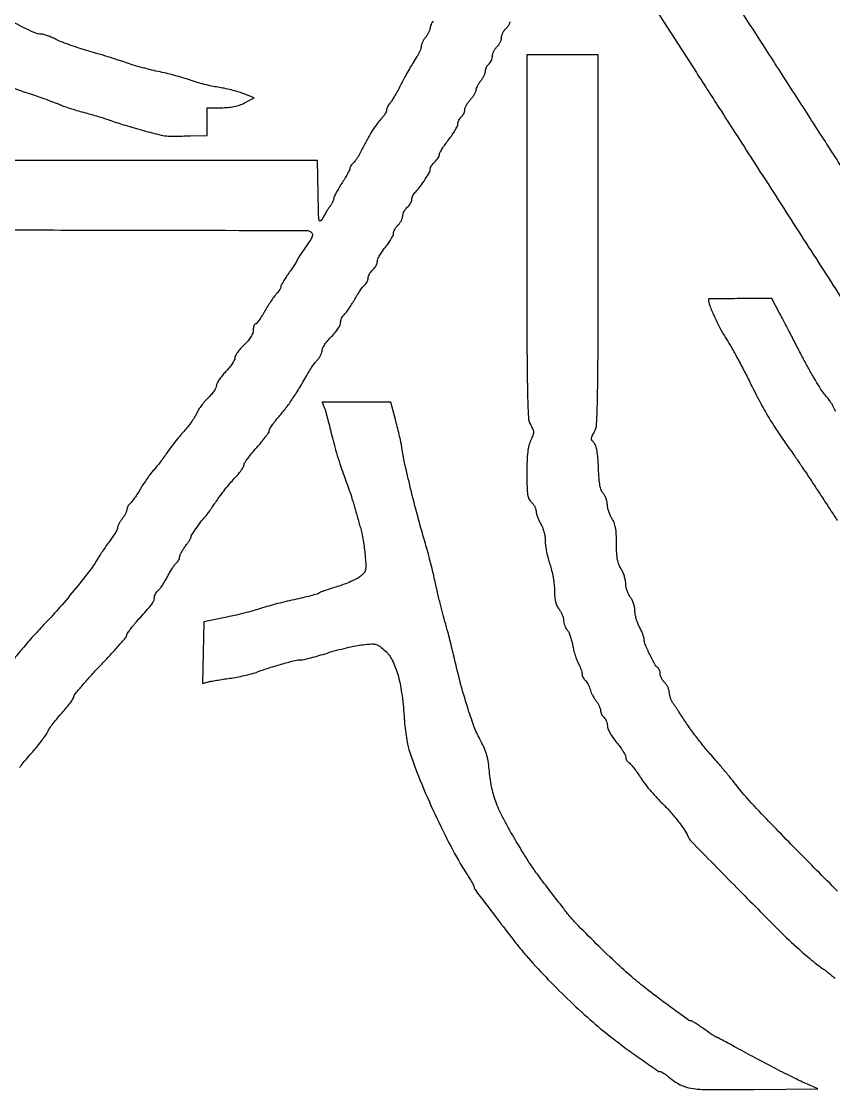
# Model space of a CAD drawing. Extents: x 0 to 1200, y 0 to 2041.
# Drawn here: x 515.2 to 868.3, y 704.3 to 1172.5 of the extents above; entities that cross this region are included whole.
import ezdxf

# ---------------------------------------------------------------- set-up
doc = ezdxf.new("R2010")
doc.units = 0

msp = doc.modelspace()

# ---------------------------------------------------------------- linework, layer by layer
for points in [[(788.012751, 1182.5), (808.756375, 1150.247768, 0.00001), (819.457393, 1133.610565, 0.000003), (835.426791, 1108.783947, 0.000003), (853.232201, 1081.103799, 0.000004), (870.419936, 1054.384702, -0.000674), (894.231823, 1017.25877, -0.006178)], [(442.007288, 1081.956355, -0.000295), (545.471975, 1081.821697, -0.00001), (639.076935, 1081.642864, -0.091372), (640.418213, 1081.393011, -0.133097), (641.545559, 1080.56924, -0.236512), (641.780493, 1079.470362, -0.080873), (640.995358, 1077.689604, -0.009001), (638.5, 1074, 0.004477), (637.158727, 1072.054968, 0.006746), (636.028125, 1070.334029, 0.003066), (635.097761, 1068.855446, 0.139775), (635, 1068.51257, -0.141946), (634.901084, 1068.171165, -0.003194), (633.971875, 1066.722762, -0.006939), (632.841267, 1065.036621, -0.004609), (631.5, 1063.132885, 0.010177), (630.159493, 1061.1845, 0.013594), (629.028125, 1059.36011, 0.010789), (628.167553, 1057.808273, 0.121785), (628, 1057.13057, -0.107441), (627.878866, 1056.573354, -0.031354), (627.462887, 1055.794992, -0.029934), (626.871327, 1054.954604, -0.028058), (626.17153, 1054.17153, 0.038393), (625.260558, 1053.10878, 0.009289), (623.926978, 1051.214162, 0.009476), (622.474626, 1048.97693, 0.00929), (621.09814, 1046.67153, -0.011495), (619.787547, 1044.498322, -0.017129), (618.534223, 1042.666012, -0.012259), (617.429944, 1041.239299, -0.225614), (616.926609, 1041, 0.247888), (616.570895, 1040.8121, 0.065853), (616.272192, 1040.220142, 0.050857), (616.067499, 1039.362104, 0.033151), (616, 1038.345164, -0.086635), (615.754174, 1036.937075, -0.052232), (615.01501, 1035.407076, -0.041516), (613.775706, 1033.733501, -0.022498), (612, 1031.885219, 0.022155), (610.468738, 1030.293555, 0.026301), (609.175, 1028.657769, 0.026573), (608.247181, 1027.189134, 0.128274), (608, 1026.241501, -0.123651), (607.757453, 1025.275724, -0.023951), (606.825, 1023.720157, -0.024146), (605.531322, 1021.968674, -0.020252), (604, 1020.240083, 0.020293), (602.468682, 1018.511208, 0.024179), (601.175, 1016.758874, 0.023996), (600.242714, 1015.202221, 0.12353), (600, 1014.234804, -0.120539), (599.771959, 1013.302625, -0.028756), (598.948914, 1011.921248, -0.027916), (597.791467, 1010.400751, -0.024435), (596.421835, 1008.946167, 0.023609), (594.952025, 1007.390348, 0.018162), (593.494678, 1005.563841, 0.018491), (592.255266, 1003.752794, 0.041025), (591.481705, 1002.271165, -0.040953), (590.665047, 1000.706442, -0.014174), (589.243691, 998.58927, -0.013973), (587.538547, 996.33471, -0.015783), (585.775481, 994.271165, 0.01061), (583.895794, 992.116649, 0.007125), (581.8362, 989.579655, 0.007177), (579.91152, 987.065159, 0.014066), (578.465611, 985, -0.010412), (577.126836, 983.057805, -0.007454), (575.552981, 980.940625, -0.007531), (573.99264, 978.96796, -0.016005), (572.71475, 977.5, 0.023089), (571.437785, 975.990454, 0.010005), (569.874907, 973.873483, 0.009876), (568.299676, 971.552023, 0.01293), (566.9584, 969.367175, -0.010254), (565.711345, 967.311206, -0.011355), (564.421301, 965.377978, -0.010781), (563.250347, 963.781098, -0.056009), (562.49365, 962.99473, 0.0513), (561.922116, 962.41184, 0.042333), (561.43876, 961.687487, 0.044054), (561.107961, 960.93824, 0.082113), (561, 960.285285, -0.089224), (560.867765, 959.550158, -0.02662), (560.4125, 958.500335, -0.025772), (559.765472, 957.354229, -0.025266), (559, 956.272871, 0.02231), (558.234475, 955.204876, 0.024047), (557.5875, 954.098658, 0.024496), (557.128236, 953.102889, 0.096084), (557, 952.441738, -0.117728), (556.824382, 951.706211, -0.014854), (556.03762, 950.260765, -0.016776), (554.978351, 948.577629, -0.013211), (553.723811, 946.826596, 0.007453), (552.319653, 944.913647, 0.005372), (550.808179, 942.739735, 0.005427), (549.415234, 940.641002, 0.011704), (548.398859, 938.989523, -0.030954), (545.023349, 933.949978, -0.007673), (538.869382, 926.14077, -0.0082), (531.961326, 917.925077, -0.012264), (525.63716, 911, 0.007617), (520.382449, 905.352301, 0.008927), (515.578856, 899.834159, 0.003983), (511.451591, 894.83814, 0.172299)], [(64.968776, 649.300175, -0.000002), (64.887441, 676.360077, -0.00003)], [(884.892519, 1089.097191, 0.000054), (875.393669, 1103.855216, 0.000064), (864.113589, 1121.371603, 0.000053), (852.111263, 1140, -0.000076), (839.957145, 1158.865903, -0.000084), (828.218327, 1177.1, -0.000078), (818.205413, 1192.664308, -0.000437)], [(694.234703, 1172.681133, 0.037837), (693.5875, 1171.719347, 0.039916), (693.141605, 1170.764512, 0.089513), (693, 1169.979871, -0.081327), (692.863861, 1169.148419, -0.028758), (692.4125, 1168.02519, -0.027648), (691.765446, 1166.826204, -0.029098), (691, 1165.727129, 0.027875), (690.234551, 1164.633757, 0.027091), (689.5875, 1163.451802, 0.028145), (689.135023, 1162.352386, 0.083734), (689, 1161.551778, -0.073623), (688.879937, 1160.740803, -0.024269), (688.474166, 1159.602721, -0.023572), (687.895074, 1158.366732, -0.024642), (687.209926, 1157.209507, 0.006557), (685.431339, 1154.439064, 0.009484), (683.93895, 1151.941685, 0.007383), (682.295253, 1148.967698, 0.002362), (679.938467, 1144.5, -0.006901), (678.637507, 1142.087137, -0.007702), (677.31599, 1139.798745, -0.007178), (676.133334, 1137.884687, -0.039853), (675.404751, 1136.921259, 0.037802), (674.867132, 1136.216367, 0.032755), (674.412646, 1135.404852, 0.034139), (674.098892, 1134.611926, 0.077287), (674, 1133.975978, -0.112215), (673.84258, 1133.28339, -0.027883), (673.278799, 1132.258087, -0.0271), (672.484591, 1131.128212, -0.024284), (671.544848, 1130.046811, 0.03821), (669.556413, 1127.625753, 0.015062), (667.187412, 1124.018497, 0.014328), (664.762234, 1119.805496, 0.013922), (662.557766, 1115.420394, -0.022029), (661.891297, 1114.146541, -0.018819), (661.081605, 1112.865651, -0.019235), (660.255989, 1111.756324, -0.04999), (659.557775, 1111.047949, 0.039388), (658.961716, 1110.468279, 0.038268), (658.457596, 1109.796964, 0.040847), (658.109143, 1109.137273, 0.101423), (658, 1108.604752, -0.11502), (657.836596, 1107.903824, -0.009535), (656.971875, 1106.231182, -0.012341), (655.840537, 1104.259331, -0.009203), (654.5, 1102.139912, 0.010204), (653.159583, 1100.011267, 0.013374), (652.028125, 1098.01119, 0.010901), (651.172567, 1096.31125, 0.111578), (651, 1095.547575, -0.089141), (650.883399, 1094.898746, -0.024733), (650.474241, 1093.944536, -0.024141), (649.895235, 1092.891704, -0.023189), (649.210182, 1091.884859, 0.016357), (648.419421, 1090.756112, 0.008844), (647.517195, 1089.319302, 0.0088), (646.649213, 1087.822223, 0.013713), (645.960182, 1086.5, -0.179315), (645.217479, 1085.789895, -0.49099), (644.677459, 1086.08823, -0.031736), (644.425642, 1088.88504, -0.001719), (644.222543, 1097.75), (643.945087, 1112), (321.972543, 1112)], [(512.065223, 1143.442623, 0.009934), (519.5, 1140.856963, -0.004024), (523.181969, 1139.62504, -0.00416), (526.802873, 1138.347281, -0.004019), (529.920286, 1137.189513, -0.017806), (531.722548, 1136.429129, 0.023105), (533.440595, 1135.725617, 0.0068), (536.136224, 1134.805749, 0.006812), (539.199996, 1133.852544, 0.007274), (542.222548, 1133.004773, -0.00471), (545.338433, 1132.148037, -0.003752), (548.684123, 1131.166925, -0.003793), (551.769886, 1130.211245, -0.009528), (554, 1129.454897, 0.013359), (560.279559, 1127.378673, 0.006885), (568.238251, 1125.100185, 0.004761), (575.906196, 1123.096936, 0.054288), (579, 1122.668691, 0.008797), (580.404956, 1122.652557, 0.001787), (582.895313, 1122.676678, 0.001884), (585.791005, 1122.725993, 0.001765), (588.75, 1122.797989), (596, 1123), (596, 1129), (596, 1135), (602.039838, 1135, 0.021342), (605.0105, 1135.12686, 0.030072), (607.63274, 1135.511067, 0.032631), (610.013544, 1136.172152, 0.033927), (612.256185, 1137.130696), (616.432694, 1139.261391), (611.633646, 1141.146475, 0.020976), (609.354803, 1141.933001, 0.010675), (606.432675, 1142.738721, 0.010586), (603.378673, 1143.44261, 0.015582), (600.667299, 1143.919748, -0.016065), (597.906516, 1144.40833, -0.009938), (594.696019, 1145.150438, -0.009965), (591.550871, 1146.010617, -0.017638), (589, 1146.862089, 0.015735), (586.328819, 1147.765029, 0.007048), (582.765625, 1148.791214, 0.006969), (578.965212, 1149.771232, 0.009404), (575.5, 1150.544769, -0.009947), (571.928158, 1151.346182, -0.006287), (567.79375, 1152.415891, -0.006312), (563.755966, 1153.569896, -0.011557), (560.5, 1154.627678, 0.00601), (557.178346, 1155.74769, 0.002926), (552.9125, 1157.101666, 0.002902), (548.456633, 1158.458995, 0.00419), (544.5, 1159.603187, -0.009335), (540.691673, 1160.747084, -0.007793), (536.690761, 1162.09985, -0.007881), (533.068809, 1163.452398, -0.021194), (530.553656, 1164.562158, 0.012416), (528.535119, 1165.495452, 0.014201), (526.560312, 1166.283884, 0.013405), (524.856677, 1166.857253, 0.074598), (523.905224, 1167, -0.109222), (520.656156, 1167.71831, -0.00768), (512.219333, 1171.799208, -0.00957)], [(514.439568, 848.218671, -0.005358), (515.950776, 850.151168, -0.007324), (517.81922, 852.419496, -0.0055), (519.938813, 854.862275, 0.009924), (522.1114, 857.411347, 0.010462), (524.142194, 860.000843, 0.010151), (525.798688, 862.302447, 0.045656), (526.610716, 863.746413, -0.046233), (527.407022, 865.158618, -0.011493), (528.969377, 867.306759, -0.011652), (530.879225, 869.692295, -0.011457), (532.908626, 872, 0.012047), (534.852701, 874.215946, 0.016052), (536.502917, 876.325, 0.0133), (537.757014, 878.137635, 0.135697), (538.032209, 879, -0.163968), (538.397945, 879.959427, -0.00412), (541.435616, 883.584375, -0.008414), (545.145653, 887.792731, -0.005586), (549.535761, 892.5, 0.004423), (553.922942, 897.182258, 0.006837), (557.621501, 901.312162, 0.002682), (560.709364, 904.895121, 0.176159), (560.990276, 905.647785, -0.143519), (561.194351, 906.322866, -0.011853), (562.245581, 907.851687, -0.015091), (563.621409, 909.638231, -0.011051), (565.25, 911.538646, 0.001878), (570.08841, 916.979386, 0.021358), (571.898074, 919.215402, 0.058315), (572.724393, 920.654613, 0.10152), (573, 921.998022, -0.084122), (573.1299, 922.764652, -0.040795), (573.533979, 923.676243, -0.038943), (574.122206, 924.580699, -0.045219), (574.8178, 925.335111, 0.047277), (575.664476, 926.260982, 0.014992), (576.747158, 927.789517, 0.014819), (577.858387, 929.575149, 0.015963), (578.833174, 931.380413, -0.014196), (579.783491, 933.155327, -0.014762), (580.821319, 934.850004, -0.014595), (581.802657, 936.259472, -0.060243), (582.515374, 937.012759, 0.050772), (583.08345, 937.590903, 0.042202), (583.563891, 938.307208, 0.043981), (583.89279, 939.046588, 0.082849), (584, 939.689167, -0.100351), (584.154551, 940.451463, -0.021718), (584.734375, 941.672003, -0.021827), (585.543005, 943.050312, -0.019349), (586.5, 944.411113, 0.009498), (587.457604, 945.717322, 0.013014), (588.265625, 946.930446, 0.009765), (588.887029, 947.962345, 0.131374), (589, 948.384883, -0.146087), (589.259766, 949.25499, -0.006091), (591.088588, 951.972119, -0.011471), (593.111695, 954.761214, -0.017641), (595, 957.068969, 0.019924), (595.794581, 958.049145, 0.004287), (597.0875, 959.812083, 0.00447), (598.550001, 961.881288, 0.004253), (600, 964.01067, -0.012831), (601.647467, 966.343012, -0.00765), (603.720312, 969.036342, -0.007655), (605.869082, 971.658221, -0.013129), (607.75, 973.767983, 0.014766), (609.377519, 975.605592, 0.019162), (610.751562, 977.387057, 0.017122), (611.771787, 978.929292, 0.138422), (612, 979.737835, -0.147079), (612.256571, 980.59119, -0.011755), (613.615625, 982.545524, -0.015104), (615.39328, 984.829635, -0.010997), (617.5, 987.263129, 0.00986), (619.606914, 989.685693, 0.013813), (621.384375, 991.936264, 0.010082), (622.759144, 993.859141, 0.151271), (623, 994.637034, -0.138146), (623.211616, 995.388332, -0.013508), (624.248438, 996.984324, -0.016289), (625.622274, 998.846142, -0.012198), (627.25, 1000.807603, 0.016766), (630.243911, 1004.483157, 0.014389), (633.147652, 1008.539864, 0.012174), (636.229376, 1013.367734, 0.006649), (639.784195, 1019.428229, -0.012504), (640.802747, 1021.119041, -0.010176), (641.974863, 1022.878967, -0.010314), (643.121363, 1024.456311, -0.026266), (644.034195, 1025.536399, 0.041421), (644.786538, 1026.483308, 0.034798), (645.422545, 1027.596619, 0.036194), (645.860324, 1028.70195, 0.076335), (646, 1029.611503, -0.122297), (646.251549, 1030.624555, -0.027487), (647.175, 1032.159072, -0.026926), (648.468834, 1033.859156, -0.023237), (650, 1035.5, 0.024733), (651.551303, 1037.17242, 0.029139), (652.841112, 1038.904303, 0.030811), (653.742587, 1040.477798, 0.115171), (654, 1041.580503, -0.059355), (654.110026, 1042.504086, -0.043841), (654.43876, 1043.480458, -0.044599), (654.921629, 1044.361136, -0.071974), (655.49365, 1044.99473, 0.057393), (656.251798, 1045.786969, 0.010732), (657.433521, 1047.416996, 0.011363), (658.737022, 1049.393172, 0.010173), (660, 1051.5, -0.010173), (661.262978, 1053.606828, -0.011363), (662.566479, 1055.583004, -0.010732), (663.748202, 1057.213031, -0.057393), (664.50635, 1058.00527, 0.059056), (665.077996, 1058.6066, 0.0438), (665.56124, 1059.386756, 0.044596), (665.89092, 1060.217224, 0.072317), (666, 1060.967457, -0.089048), (666.141726, 1061.75693, -0.04), (666.5875, 1062.715701, -0.037937), (667.234702, 1063.680216, -0.042122), (668, 1064.5, 0.04665), (668.765327, 1065.334814, 0.039353), (669.4125, 1066.344268, 0.041085), (669.856605, 1067.367994, 0.08198), (670, 1068.236691, -0.105988), (670.216753, 1069.247743, -0.022925), (671.028125, 1070.852125, -0.022942), (672.160206, 1072.658092, -0.020169), (673.5, 1074.434695, 0.017336), (674.839975, 1076.190757, 0.020772), (675.971875, 1077.935101, 0.019992), (676.79401, 1079.461404, 0.114017), (677, 1080.352992, -0.089566), (677.139489, 1081.125435, -0.03609), (677.5875, 1082.103691, -0.034253), (678.234651, 1083.113137, -0.036724), (679, 1084, 0.044034), (679.765401, 1084.913551, 0.036693), (680.4125, 1086.002875, 0.03817), (680.857179, 1087.095948, 0.077672), (681, 1088.009787, -0.080287), (681.144494, 1088.903846, -0.043174), (681.5875, 1089.932233, -0.041575), (682.234682, 1090.928386, -0.050905), (683, 1091.732028, 0.043865), (683.765264, 1092.513338, 0.039528), (684.4125, 1093.442683, 0.041757), (684.857721, 1094.374199, 0.090846), (685, 1095.150812, -0.075803), (685.117747, 1095.923011, -0.0384), (685.482877, 1096.838785, -0.037026), (686.014721, 1097.74613, -0.045332), (686.643836, 1098.500979, 0.034674), (688.645711, 1100.801578, 0.01887), (690.789313, 1103.87499, 0.014613), (692.608254, 1106.895295, 0.128917), (693, 1108.389421, -0.107626), (693.135829, 1109.013136, -0.035656), (693.5875, 1109.839653, -0.033586), (694.234628, 1110.711428, -0.032393), (695, 1111.5, 0.034129), (695.765345, 1112.294038, 0.034506), (696.4125, 1113.182034, 0.036672), (696.862806, 1114.031408, 0.103915), (697, 1114.684405, -0.126164), (697.204395, 1115.481545, -0.013541), (698.175, 1117.141583, -0.015972), (699.468134, 1119.080848, -0.012212), (701, 1121.119216, 0.015787), (702.531498, 1123.18772, 0.019278), (703.825, 1125.218263, 0.018102), (704.771183, 1126.981769, 0.114559), (705, 1127.967353, -0.070381), (705.109724, 1128.743, -0.044598), (705.440625, 1129.595643, -0.044017), (705.925888, 1130.391927, -0.060771), (706.5, 1131, 0.061895), (707.074138, 1131.610834, 0.044139), (707.559375, 1132.4156, 0.04458), (707.890168, 1133.280582, 0.069152), (708, 1134.070923, -0.094721), (708.16936, 1134.956897, -0.031792), (708.734375, 1136.152963, -0.030308), (709.543242, 1137.427549, -0.030342), (710.5, 1138.594501, 0.024325), (711.456896, 1139.733411, 0.026826), (712.265625, 1140.924477, 0.027608), (712.839084, 1142.005717, 0.108535), (713, 1142.738293, -0.090069), (713.131774, 1143.463873, -0.026371), (713.5875, 1144.506591, -0.025563), (714.234523, 1145.64751, -0.024885), (715, 1146.727129, 0.029609), (715.765447, 1147.828601, 0.02787), (716.4125, 1149.034749, 0.028997), (716.863426, 1150.168034, 0.08035), (717, 1151.012414, -0.07188), (717.109586, 1151.770756, -0.0446), (717.440625, 1152.60888, -0.043851), (717.925916, 1153.395186, -0.059437), (718.5, 1154, 0.07302), (719.074494, 1154.638999, 0.044586), (719.559375, 1155.532082, 0.043715), (719.889462, 1156.525121, 0.058451), (720, 1157.467457, -0.073382), (720.145036, 1158.450366, -0.041878), (720.5875, 1159.568826, -0.040784), (721.23456, 1160.643557, -0.052992), (722, 1161.5, 0.052307), (722.765423, 1162.354075, 0.040659), (723.4125, 1163.421615, 0.041827), (723.85511, 1164.529629, 0.074245), (724, 1165.5, -0.074245), (724.14489, 1166.470371, -0.041827), (724.5875, 1167.578385, -0.040659), (725.234577, 1168.645925, -0.052307), (726, 1169.5, 0.052071), (726.765418, 1170.353258, 0.040614), (727.4125, 1171.418322, 0.041807), (727.855162, 1172.522739, 0.074547)], [(870.093837, 794.481696, -0.002657), (852.188772, 812.485519, -0.003883), (834.917609, 830.312342, -0.023697), (826.516102, 840, 0.004369), (823.864317, 843.307744, 0.002907), (820.769266, 847.055333, 0.002926), (817.723013, 850.65742, 0.005715), (815.245601, 853.486239, -0.012701), (811.697233, 857.653988, -0.009367), (807.975751, 862.437556, -0.009391), (804.45092, 867.33703, -0.013123), (801.5, 871.854664, 0.008511), (800.995189, 872.64328, 0.003422), (800.279688, 873.704389, 0.003385), (799.493263, 874.8371, 0.004278), (798.75, 875.873377, -0.039974), (798.07995, 876.964162, -0.029694), (797.514063, 878.260553, -0.030309), (797.12514, 879.55625, -0.057816), (797, 880.634859, 0.068528), (796.855252, 881.686029, 0.039007), (796.4125, 882.89274, 0.038146), (795.765561, 884.060562, 0.050858), (795, 885, -0.042674), (794.234618, 885.908506, -0.036313), (793.5875, 886.982664, -0.037888), (793.14232, 888.053843, -0.079703), (793, 888.940983, 0.045395), (792.928419, 889.727775, 0.045633), (792.71604, 890.487299, 0.049672), (792.404213, 891.111771, 0.114201), (792.033328, 891.479402, -0.131193), (790.76149, 892.827424, -0.010391), (788.49491, 897.238579, -0.011731), (786.440015, 901.714371, -0.102089), (786, 903.846971, 0.070971), (785.873434, 904.734162, 0.017613), (785.4125, 906.131488, 0.017655), (784.765564, 907.709112, 0.016887), (784, 909.261185, -0.031571), (783.23403, 910.936274, -0.022804), (782.5875, 912.886178, -0.023163), (782.142115, 914.803515, -0.045514), (782, 916.361517, 0.049205), (781.854359, 917.837873, 0.032407), (781.412889, 919.487754, 0.032543), (780.766811, 921.053697, 0.052586), (780, 922.272871, -0.052154), (779.23321, 923.489686, -0.03238), (778.585564, 925.050365, -0.032273), (778.141584, 926.692275, -0.049439), (777.993411, 928.157729, 0.047612), (777.847489, 929.655421, 0.02807), (777.405128, 931.399458, 0.027891), (776.761609, 933.107573, 0.042248), (776, 934.5, -0.05362), (775.020041, 936.392396, -0.047743), (774.41774, 938.524911, -0.03351), (774.098882, 941.338209, -0.011054), (774, 945.5, 0.011054), (773.901118, 949.661791, 0.03351), (773.58226, 952.475089, 0.047743), (772.979959, 954.607604, 0.05362), (772, 956.5, -0.037711), (771.238685, 957.86243, -0.027368), (770.594872, 959.47687, -0.027845), (770.15109, 961.086254, -0.052831), (770.006589, 962.421259, 0.050595), (769.875884, 963.681313, 0.035712), (769.487873, 965.052008, 0.036183), (768.921079, 966.322625, 0.061079), (768.25, 967.274804, -0.093545), (767.384933, 968.687705, -0.044004), (766.801579, 970.75613, -0.02855), (766.408103, 973.76926, -0.008753), (766.15451, 978.353545, 0.009243), (765.908065, 982.730889, 0.025249), (765.520996, 985.805984, 0.035512), (764.977633, 987.963681, 0.102957), (764.212844, 989.290529, -0.039952), (763.366668, 990.407757, -0.148289), (763.130366, 991.248743, -0.110996), (763.369241, 992.218143, -0.017721), (764.308334, 993.944821, 0.122259), (765.348688, 997.427899, 0.006669), (765.73587, 1008.945362, 0.004618), (765.956546, 1028.951358, 0.000448), (766, 1077.404292), (766, 1158), (750.5, 1158), (735, 1158), (735, 1078.904292, 0.000456), (735.043418, 1031.28253, 0.004724), (735.264459, 1011.674119, 0.006983), (735.655134, 1000.416013, 0.121825), (736.698789, 996.932763, -0.025642), (737.639102, 995.136652, -0.108174), (737.897578, 993.955903, -0.094466), (737.657043, 992.694133, -0.017058), (736.698789, 990.494544, 0.051733), (735.886761, 988.210574, 0.030154), (735.371662, 985.346275, 0.021484), (735.085713, 981.52455, 0.007931), (735, 976.121061, 0.005132), (735.063727, 969.91185, 0.034171), (735.338103, 966.831628, 0.07248), (735.928038, 964.937049, 0.097472), (737, 963.5, -0.050197), (737.765661, 962.652862, -0.040152), (738.413598, 961.606295, -0.041525), (738.857903, 960.528739, -0.076725), (739.003738, 959.595012, 0.065381), (739.140741, 958.565988, 0.023413), (739.59278, 957.153623, 0.02276), (740.239361, 955.633164, 0.024986), (741.003738, 954.22583, -0.04308), (741.807652, 952.608986, -0.029567), (742.444947, 950.661072, -0.02901), (742.861105, 948.598281, -0.035282), (743, 946.632381, 0.033728), (743.139476, 944.567053, 0.015007), (743.5875, 941.874291, 0.014775), (744.234086, 939.04182, 0.019349), (745, 936.5, -0.023743), (745.768107, 933.867405, -0.015238), (746.419032, 930.751422, -0.015315), (746.870711, 927.654701, -0.027565), (747.022236, 925.09345, 0.019897), (747.141858, 922.361908, 0.039049), (747.491761, 920.215705, 0.048137), (748.098859, 918.476638, 0.057998), (749, 917, -0.039825), (749.750277, 915.865237, -0.030623), (750.387624, 914.52313, -0.031401), (750.829765, 913.186001, -0.061925), (750.977764, 912.078741, 0.052761), (751.098817, 911.027137, 0.035563), (751.445906, 909.868788, 0.035781), (751.948527, 908.783619, 0.057633), (752.540214, 907.955565, -0.075186), (753.18882, 906.977304, -0.022605), (753.869996, 905.321019, -0.022099), (754.475614, 903.368679, -0.022316), (754.904278, 901.376824, 0.018996), (755.338923, 899.289937, 0.014663), (755.964869, 897.051317, 0.014897), (756.674139, 894.992468, 0.034037), (757.357904, 893.5, -0.020081), (757.982184, 892.231995, -0.019385), (758.510742, 890.903156, -0.019728), (758.883885, 889.698404, -0.064368), (758.993839, 888.872445, 0.071644), (759.098591, 888.164156, 0.04437), (759.409995, 887.381217, 0.043626), (759.864893, 886.646584, 0.05918), (760.401887, 886.081427, -0.065696), (760.986729, 885.449688, -0.029455), (761.585875, 884.487151, -0.028531), (762.108148, 883.380173, -0.034484), (762.463877, 882.287904, 0.036662), (762.855479, 881.103013, 0.019795), (763.499365, 879.706688, 0.019617), (764.271524, 878.329114, 0.029109), (765.06199, 877.194063, -0.03048), (765.803714, 876.122755, -0.028233), (766.43071, 874.942101, -0.029379), (766.866979, 873.827202, -0.078724), (767, 872.987586, 0.07188), (767.109586, 872.229244, 0.0446), (767.440625, 871.39112, 0.043851), (767.925916, 870.604814, 0.059437), (768.5, 870, -0.078935), (769.074757, 869.345382, -0.044322), (769.559375, 868.401653, -0.042868), (769.889276, 867.335662, -0.053663), (770, 866.306962, 0.099208), (770.255251, 865.033182, 0.028017), (771.142895, 863.202901, 0.026353), (772.428544, 861.153485, 0.021898), (774, 859.11505, -0.015646), (775.531579, 857.17888, -0.019486), (776.825, 855.284206, -0.018083), (777.774955, 853.639846, -0.122533), (778, 852.735333, 0.073786), (778.101653, 852.05025, 0.05463), (778.402947, 851.345032, 0.054966), (778.846932, 850.726708, 0.077764), (779.371733, 850.29969, -0.084646), (780.096755, 849.693093, -0.010935), (781.37815, 848.119284, -0.012504), (782.822844, 846.164524, -0.010139), (784.275825, 844, 0.020781), (786.032786, 841.499305, 0.010579), (788.434361, 838.5, 0.010491), (791.045611, 835.506556, 0.01545), (793.47221, 833, -0.017149), (797.158669, 829.166093, -0.016568), (800.618025, 825.045355, -0.017022), (803.43653, 821.189373, -0.050184), (805, 818.306029, 0.095064), (806.464768, 816.099994, 0.000421), (826.344136, 795.865382, 0.001865), (844.487959, 777.565464, 0.013848), (853.39221, 769.1319, 0.006324), (856.374773, 766.52697, 0.006097), (859.458528, 763.965858, 0.006043), (862.229372, 761.776079, 0.022047), (864.062353, 760.487812, -0.030327), (865.957392, 759.108523, -0.006525), (869.056824, 756.482746, -0.006791)], [(933.560695, 1022.753263, -0.000014), (926.68322, 1032.976314, -0.000014), (919.920379, 1043.0302, -0.000026)], [(869.355088, 1003.036208, -0.055122), (868.094818, 1005.455633, 0.058398), (867.770971, 1006.067556, 0.006316), (866.845352, 1007.374997, 0.007683), (865.695702, 1008.906125, 0.006122), (864.410298, 1010.523081, -0.030738), (862.742364, 1012.847396, -0.006822), (860.193584, 1017.029478, -0.007063), (857.378335, 1021.951318, -0.006759), (854.660554, 1027.023081, 0.000407), (851.940208, 1032.258309, 0.000367), (849.117074, 1037.670843, 0.000368), (846.580291, 1042.516991, 0.001171), (844.875234, 1045.75), (841.560321, 1052), (827.78016, 1052, 0.0017), (822.496899, 1051.982037, 0.002839), (818.051102, 1051.926563, 0.000325), (814.106983, 1051.852387, 0.421206), (814.010824, 1051.75, 0.078005), (814.554176, 1049.055231, 0.015332), (816.416016, 1044.464827, 0.016923), (818.790933, 1039.546157, 0.022917), (821.283416, 1035.287211, -0.013985), (823.400926, 1031.812834, -0.005001), (826.231266, 1026.745509, -0.004957), (829.226453, 1021.122902, -0.005841), (831.946363, 1015.740053, 0.008279), (836.277952, 1007.270437, 0.012661), (840.338001, 1000.090197, 0.013059), (844.659284, 993.289623, 0.009647), (849.778066, 985.98871, -0.007657), (851.533447, 983.506088, -0.001795), (854.394104, 979.293559, -0.001849), (857.649746, 974.42339, -0.001816), (860.888998, 969.5, 0.00009), (864.099686, 964.583151, 0.000094), (867.269624, 959.73262, 0.00009), (870.01255, 955.538871, 0.000412)]]:
    msp.add_lwpolyline(points, format="xyb")
msp.add_lwpolyline([(646.909504, 1004.75, -0.023778), (647.368476, 1003.365508, -0.003109), (648.185645, 1000.370313, -0.003611), (649.107765, 996.802265, -0.003015), (650.036848, 993, 0.009307), (651.133386, 988.745363, 0.005783), (652.570212, 983.79375, 0.0058), (654.101669, 978.939133, 0.010433), (655.486439, 975, -0.004104), (656.797672, 971.415701, -0.003671), (658.100532, 967.675, -0.003683), (659.221321, 964.297939, -0.011454), (659.907486, 962, 0.001311), (660.483592, 959.917462, 0.000706), (661.204128, 957.353125, 0.000703), (661.945906, 954.741466, 0.001104), (662.591303, 952.5, -0.019462), (663.19175, 950.084501, -0.008893), (663.79582, 946.890845, -0.008791), (664.313713, 943.500197, -0.011979), (664.653308, 940.426281, -0.007662), (664.971312, 935.938919, -0.071762), (664.801822, 934.01468, -0.126662), (664.099885, 932.676576, -0.042321), (662.471754, 931.156442, -0.048866), (660.928356, 930.169647, -0.014878), (658.4173, 928.983029, -0.014742), (655.509057, 927.813956, -0.015585), (652.589919, 926.841504, 0.00554), (649.801462, 925.974408, 0.007378), (647.288914, 925.121329, 0.0054), (645.210514, 924.355886, 0.071949), (644.5, 923.96095, -0.09348), (643.739819, 923.579999, -0.004345), (640.94902, 922.809292, -0.007067), (637.598559, 921.965829, -0.005004), (633.815814, 921.110086, 0.005678), (629.754986, 920.185681, 0.005078), (625.561712, 919.135764, 0.005098), (621.814381, 918.116027, 0.015788), (619.315814, 917.322658, -0.017108), (616.799429, 916.530935, -0.005351), (612.977145, 915.514507, -0.00534), (608.68175, 914.470062, -0.005878), (604.5, 913.552097), (594.5, 911.479837), (594.220168, 898.124023), (593.940336, 884.768209), (596.328709, 885.367653, -0.01626), (597.681016, 885.66068, -0.003289), (600.100936, 886.086778, -0.003468), (602.923313, 886.544508, -0.00324), (605.816447, 886.973968, 0.01129), (608.848986, 887.474145, 0.009036), (612.091176, 888.145274, 0.009154), (615.069199, 888.875606, 0.022799), (617.207906, 889.547491, -0.010055), (622.962328, 891.517711, -0.009368), (628.928113, 893.304668, -0.007686), (634.218413, 894.694587, -0.060462), (636.73486, 895, 0.056015), (638.09248, 895.152572, 0.006672), (641.038425, 895.864657, 0.007895), (644.527481, 896.8164, 0.006406), (648.238042, 897.943513, -0.010695), (652.233713, 899.119887, -0.008568), (656.582224, 900.220045, -0.008678), (660.64069, 901.099116, -0.02169), (663.637615, 901.559964, -0.01234), (667.517724, 901.888718, -0.082243), (669.440204, 901.687531, -0.098145), (671.04529, 900.88418, -0.021116), (673.431417, 898.866451, -0.091823), (676.483546, 894.796938, -0.045042), (678.836449, 888.736827, -0.035277), (680.546511, 880.705778, -0.018295), (681.598225, 870.5, 0.010136), (681.958317, 866.341404, 0.00954), (682.492418, 862.115625, 0.009547), (683.10866, 858.389411, 0.032316), (683.712673, 856, 0.0185), (688.505735, 842.8369, 0.012001), (694.966272, 827.980659, 0.01206), (702.026782, 813.669533, 0.021086), (708.64642, 802.230583, -0.003923), (709.931607, 800.175773, -0.005932), (711.014886, 798.36537, -0.002552), (711.911055, 796.808307, -0.130011), (712, 796.472021, 0.162935), (712.447502, 795.135224, 0.000724), (721.617901, 783.009631, 0.003637), (730.093182, 772.004023, 0.014732), (735.5, 765.49246, 0.011731), (744.322941, 755.943346, 0.010381), (753.9439, 746.412725, 0.010638), (763.629375, 737.593076, 0.015102), (772.634253, 730.203833, 0.006317), (778.889906, 725.50399, 0.005581), (785.524133, 720.762407, 0.001634), (791.915835, 716.332094, 0.15186), (792.984038, 716, -0.127151), (793.472413, 715.873765, -0.015771), (794.423537, 715.306954, -0.017785), (795.527742, 714.544158, -0.013854), (796.673275, 713.640694, 0.051876), (801.667962, 710.283062, 0.086041), (806.479409, 708.707092, 0.035764), (813.948851, 708.158032, 0.002863), (833.730995, 708.234148), (861.5, 708.5), (857, 710.488991, -0.011064), (851.386557, 713.120093, -0.003516), (843.138784, 717.283433, -0.003574), (834.222984, 721.943772, -0.004649), (826.128304, 726.345879, 0.001843), (822.891175, 728.129924, 0.002915), (820.101654, 729.632852, 0.0007), (817.652804, 730.929477, 0.121989), (817.368048, 731, -0.143501), (817.099231, 731.078773, -0.001918), (815.630903, 732.028125, -0.00529), (813.936585, 733.158554, -0.003429), (812, 734.5, 0.004477), (810.054968, 735.841273, 0.006746), (808.334029, 736.971875, 0.003066), (806.855446, 737.902239, 0.139775), (806.51257, 738, -0.158405), (805.174139, 738.434942, -0.001395), (796.446809, 744.814071, -0.005417), (788.056098, 751.124325, -0.010685), (781.555623, 756.34902, -0.01425), (774.537692, 762.590231, -0.005598), (765.213015, 771.570371, -0.004655), (756.330637, 780.482741, -0.031166), (752.244892, 785.216153, 0.001069), (750.600041, 787.371259, 0.00038), (748.240123, 790.444745, 0.000377), (745.644582, 793.814519, 0.000445), (743.182638, 797, -0.006581), (739.564045, 801.802722, -0.011347), (736.697606, 805.905279, -0.00927), (733.657338, 810.662976, -0.00297), (729.314889, 817.839749, -0.014884), (724.508586, 826.463982, -0.032775), (721.480667, 833.371231, -0.038032), (719.653412, 839.933126, -0.028461), (718.615817, 847.368662, 0.020779), (718.161955, 851.031042, 0.032851), (717.439229, 854.110411, 0.032313), (716.309519, 857.104401, 0.019297), (714.605445, 860.509543, -0.036258), (711.998751, 866.191725, -0.013398), (709.13512, 874.529555, -0.01164), (706.144277, 884.900991, -0.007366), (703.118573, 897.119667, 0.002807), (702.267838, 900.694559, 0.002298), (701.31933, 904.507027, 0.002321), (700.414623, 908.005188, 0.006117), (699.724286, 910.5, -0.005036), (698.461275, 915.02628, -0.004706), (697.259849, 919.680248, -0.004029), (695.990979, 924.976056, -0.002192), (694.513425, 931.5, 0.006143), (693.749359, 934.754062, 0.003199), (692.720834, 938.79375, 0.00318), (691.612029, 942.927477, 0.004848), (690.592003, 946.5, -0.006905), (687.531718, 957.38782, -0.005085), (684.431833, 969.526733, -0.004646), (681.821729, 980.646076, -0.021694), (680.657469, 987.121796, 0.017754), (680.32801, 989.040949, 0.004751), (679.667063, 992.067349, 0.004809), (678.849712, 995.494241, 0.00495), (677.974125, 998.871796), (675.7809, 1007), (660.911889, 1007), (646.042878, 1007)], format="xyb", close=True)

doc.saveas('drawing.dxf')
